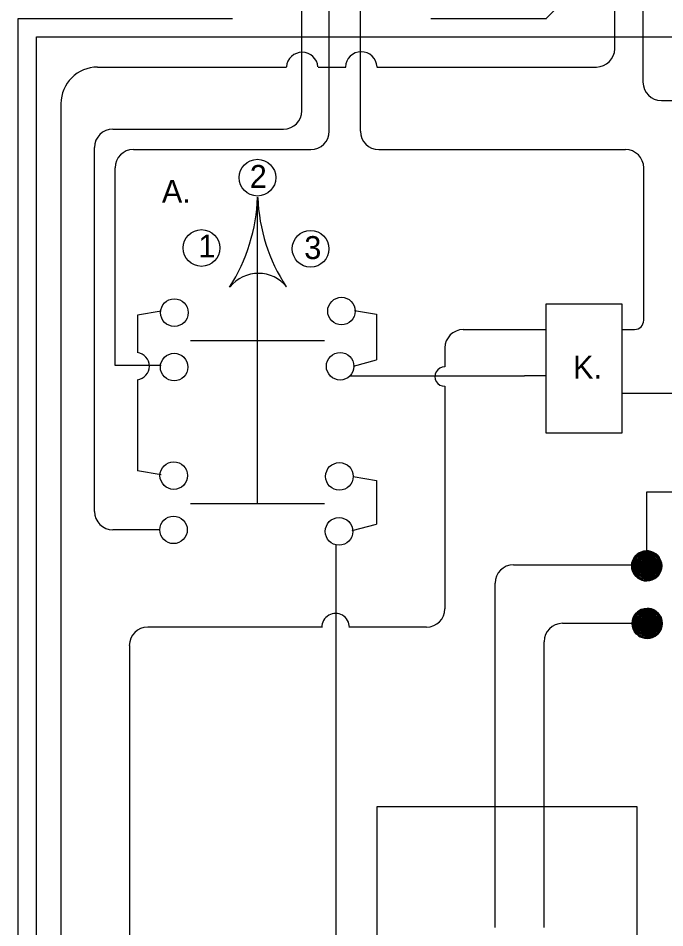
# Model space of a CAD drawing. Extents: x 58165 to 58845, y 43275 to 43715.
# Drawn here: x 58305 to 58372.7, y 43515.3 to 43610.5 of the extents above; entities that cross this region are included whole.
import ezdxf

# ---------------------------------------------------------------- set-up
doc = ezdxf.new("R2010")
doc.units = 0
doc.layers.add('Design_EX_Roadway Notes', color=7, linetype='Continuous')
doc.layers.add('Signals_PR_Detector Loop', color=7, linetype='Continuous')

msp = doc.modelspace()

# ---------------------------------------------------------------- linework, layer by layer
at = {"layer": 'Design_EX_Roadway Notes'}
for centre in [(58330.049, 43593.822), (58324.195, 43586.459), (58335.613, 43586.377)]:
    msp.add_circle(centre, 1.921, dxfattribs=at)
at = {"layer": 'Signals_PR_Detector Loop'}
for p, q in [((58370.422, 43603.817), (58370.422, 43659.437)), ((58367.462, 43607.326), (58367.462, 43659.167)), ((58334.703, 43600.831), (58334.703, 43655.161)), ((58340.826, 43598.688), (58340.826, 43655.232)), ((58337.56, 43598.688), (58337.56, 43654.425)), ((58304.997, 43418.408), (58304.997, 43610.47)), ((58304.997, 43610.47), (58327.429, 43610.47)), ((58348.206, 43610.47), (58360.332, 43610.47)), ((58306.917, 43608.549), (58409.249, 43608.549)), ((58306.917, 43420.328), (58306.917, 43608.549)), ((58308.838, 43608.549), (58308.838, 43608.549)), ((58313.314, 43605.405), (58333.104, 43605.405)), ((58336.407, 43605.405), (58339.29, 43605.405)), ((58342.565, 43605.405), (58365.542, 43605.405)), ((58309.473, 43601.564), (58309.473, 43467.862)), ((58372.343, 43601.897), (58386.049, 43601.897)), ((58314.913, 43598.91), (58332.782, 43598.91)), ((58312.992, 43558.879), (58312.992, 43596.989)), ((58317.056, 43596.767), (58335.639, 43596.767)), ((58342.747, 43596.767), (58368.577, 43596.767)), ((58315.135, 43574.146), (58315.135, 43594.846)), ((58370.498, 43578.898), (58370.498, 43594.846)), ((58330.051, 43559.707), (58330.051, 43590.845)), ((58319.961, 43579.847), (58317.484, 43579.41)), ((58317.484, 43579.41), (58317.484, 43575.54)), ((58340.224, 43579.929), (58342.509, 43579.527)), ((58342.509, 43579.527), (58342.509, 43574.749)), ((58351.597, 43577.913), (58357.998, 43577.913)), ((58357.998, 43577.937), (58360.282, 43577.937)), ((58368.222, 43577.937), (58369.537, 43577.937)), ((58323.037, 43576.771), (58337.067, 43576.771)), ((58349.676, 43575.993), (58349.676, 43574.002)), ((58340.102, 43574.104), (58342.509, 43574.749)), ((58319.961, 43574.146), (58315.135, 43574.146)), ((58339.802, 43573.092), (58357.998, 43573.092)), ((58357.998, 43573.116), (58360.255, 43573.116)), ((58317.484, 43572.629), (58317.484, 43563.138)), ((58349.676, 43571.999), (58349.676, 43548.691)), ((58375.644, 43571.236), (58368.246, 43571.236)), ((58319.961, 43562.701), (58317.484, 43563.138)), ((58340.061, 43562.536), (58342.509, 43562.105)), ((58342.509, 43562.105), (58342.509, 43557.553)), ((58370.814, 43553.178), (58370.814, 43560.918)), ((58370.814, 43560.918), (58383.27, 43560.918)), ((58323.037, 43559.707), (58337.067, 43559.707)), ((58339.978, 43556.876), (58342.509, 43557.553)), ((58319.796, 43556.959), (58314.913, 43556.959)), ((58338.257, 43555.372), (58338.257, 43503.053)), ((58356.854, 43553.282), (58372.371, 43553.282)), ((58354.933, 43515.311), (58354.933, 43551.362)), ((58361.985, 43547.164), (58372.444, 43547.164)), ((58336.816, 43546.77), (58318.556, 43546.77)), ((58347.756, 43546.77), (58339.656, 43546.77)), ((58360.064, 43515.311), (58360.064, 43545.243)), ((58316.636, 43544.85), (58316.636, 43470.012))]:
    msp.add_line(p, q, dxfattribs=at)
for points in [[(58360.244, 43638.088), (58363.641, 43634.691), (58363.641, 43613.839), (58360.244, 43610.443)], [(58370.811, 43554.754), (58370.485, 43554.719), (58370.2, 43554.63), (58370.009, 43554.533), (58369.814, 43554.395), (58369.639, 43554.229), (58369.477, 43554.011), (58369.345, 43553.75), (58369.274, 43553.518), (58369.238, 43553.176), (58369.259, 43552.916), (58369.316, 43552.682), (58369.409, 43552.46), (58369.563, 43552.216), (58369.69, 43552.071), (58369.897, 43551.896), (58370.079, 43551.784), (58370.284, 43551.693), (58370.538, 43551.625), (58370.811, 43551.602), (58371.131, 43551.634), (58371.387, 43551.711), (58371.651, 43551.844), (58371.871, 43552.01), (58372.095, 43552.26), (58372.256, 43552.547), (58372.368, 43552.927), (58372.382, 43553.317), (58372.315, 43553.653), (58372.179, 43553.961), (58372.001, 43554.214), (58371.772, 43554.429), (58371.509, 43554.59), (58371.258, 43554.69), (58371.012, 43554.74), (58370.799, 43554.754), (58370.916, 43554.649), (58370.812, 43554.649), (58370.706, 43554.649), (58370.602, 43554.649), (58370.498, 43554.649), (58370.287, 43554.544), (58370.077, 43554.439), (58369.867, 43554.335), (58369.657, 43554.125), (58369.447, 43553.809), (58369.342, 43553.493), (58369.342, 43553.074), (58369.342, 43552.863), (58369.447, 43552.549), (58369.551, 43552.337), (58369.761, 43552.128), (58369.971, 43551.918), (58370.182, 43551.812), (58370.498, 43551.708), (58370.812, 43551.708), (58371.127, 43551.708), (58371.443, 43551.812), (58371.757, 43552.023), (58371.968, 43552.233), (58372.178, 43552.549), (58372.282, 43552.863), (58372.282, 43553.178), (58372.282, 43553.598), (58372.072, 43554.019), (58371.863, 43554.229), (58371.653, 43554.439), (58371.443, 43554.544), (58371.233, 43554.649), (58371.022, 43554.649), (58370.916, 43554.649), (58370.812, 43554.544), (58370.602, 43554.544), (58370.287, 43554.439), (58370.077, 43554.335), (58369.761, 43554.125), (58369.551, 43553.809), (58369.447, 43553.598), (58369.447, 43552.759), (58369.551, 43552.549), (58369.761, 43552.233), (58369.971, 43552.023), (58370.182, 43551.918), (58370.706, 43551.812), (58371.233, 43551.812), (58371.547, 43552.023), (58371.863, 43552.233), (58372.072, 43552.549), (58372.178, 43552.969), (58372.178, 43553.598), (58371.968, 43554.019), (58371.757, 43554.229), (58371.443, 43554.439), (58371.127, 43554.544), (58370.812, 43554.544), (58370.916, 43554.439), (58370.498, 43554.439), (58370.077, 43554.229), (58369.761, 43554.019), (58369.551, 43553.598), (58369.551, 43552.759)], [(58369.551, 43552.759), (58369.867, 43552.233), (58370.498, 43551.918), (58371.233, 43551.918), (58371.547, 43552.128), (58371.968, 43552.549), (58372.072, 43552.969), (58372.072, 43553.598), (58371.863, 43554.019), (58371.443, 43554.335), (58371.233, 43554.439), (58370.916, 43554.439), (58370.706, 43554.335), (58370.392, 43554.335), (58370.077, 43554.125), (58369.761, 43553.809), (58369.657, 43553.598), (58369.657, 43552.759), (58369.867, 43552.337), (58370.392, 43552.023), (58371.233, 43552.023), (58371.757, 43552.443), (58371.968, 43552.759), (58371.968, 43553.703), (58371.653, 43554.019), (58371.443, 43554.229), (58371.233, 43554.335), (58370.706, 43554.335), (58370.812, 43554.229), (58370.392, 43554.229), (58369.867, 43553.809), (58369.761, 43553.493), (58369.761, 43552.759), (58369.971, 43552.337), (58370.392, 43552.128), (58371.233, 43552.128), (58371.757, 43552.549), (58371.863, 43552.969), (58371.863, 43553.703), (58371.547, 43554.019), (58371.337, 43554.229), (58370.812, 43554.229), (58370.706, 43554.125), (58370.392, 43554.125), (58369.971, 43553.809), (58369.867, 43553.598), (58369.867, 43552.759), (58370.077, 43552.337), (58370.392, 43552.233), (58371.233, 43552.233), (58371.653, 43552.549), (58371.757, 43552.863), (58371.757, 43553.703), (58371.337, 43554.125), (58370.706, 43554.125), (58370.812, 43554.019), (58370.392, 43554.019), (58370.077, 43553.809), (58369.971, 43553.598), (58369.971, 43552.759), (58370.077, 43552.549), (58370.287, 43552.337), (58371.233, 43552.337), (58371.547, 43552.549), (58371.653, 43552.863), (58371.653, 43553.703), (58371.337, 43554.019), (58370.812, 43554.019), (58370.706, 43553.914), (58370.392, 43553.914), (58370.182, 43553.809), (58370.077, 43553.598), (58370.077, 43552.759), (58370.287, 43552.443), (58371.233, 43552.443), (58371.443, 43552.549), (58371.547, 43552.863), (58371.547, 43553.703), (58371.337, 43553.914), (58370.706, 43553.914), (58370.812, 43553.809), (58370.392, 43553.809), (58370.182, 43553.598), (58370.182, 43552.759), (58370.392, 43552.549), (58371.337, 43552.549), (58371.443, 43552.863), (58371.443, 43553.703), (58371.337, 43553.809), (58370.812, 43553.809), (58370.706, 43553.703), (58370.392, 43553.703), (58370.287, 43553.598), (58370.287, 43552.759), (58370.392, 43552.653), (58371.233, 43552.653), (58371.337, 43552.863), (58371.337, 43553.703), (58370.706, 43553.703), (58370.812, 43553.598), (58370.392, 43553.598)], [(58370.392, 43553.598), (58370.392, 43552.759), (58371.233, 43552.759), (58371.233, 43553.598), (58370.812, 43553.598), (58370.706, 43553.493), (58370.498, 43553.493), (58370.498, 43552.863), (58371.127, 43552.863), (58371.127, 43553.493), (58370.706, 43553.493), (58370.812, 43553.388), (58370.602, 43553.388), (58370.602, 43552.969), (58371.022, 43552.969), (58371.022, 43553.388), (58370.812, 43553.388), (58370.706, 43553.284), (58370.706, 43553.074), (58370.916, 43553.074), (58370.916, 43553.284), (58370.706, 43553.284), (58370.812, 43553.178), (58370.706, 43553.074)], [(58370.853, 43548.729), (58370.528, 43548.695), (58370.242, 43548.605), (58370.051, 43548.508), (58369.856, 43548.372), (58369.681, 43548.204), (58369.519, 43547.988), (58369.388, 43547.726), (58369.316, 43547.495), (58369.28, 43547.151), (58369.3, 43546.893), (58369.359, 43546.658), (58369.451, 43546.436), (58369.605, 43546.193), (58369.732, 43546.047), (58369.94, 43545.872), (58370.121, 43545.76), (58370.327, 43545.668), (58370.581, 43545.601), (58370.853, 43545.579), (58371.174, 43545.61), (58371.429, 43545.688), (58371.694, 43545.821), (58371.913, 43545.987), (58372.137, 43546.236), (58372.299, 43546.524), (58372.411, 43546.902), (58372.424, 43547.294), (58372.358, 43547.629), (58372.222, 43547.936), (58372.043, 43548.189), (58371.815, 43548.404), (58371.552, 43548.567), (58371.301, 43548.665), (58371.054, 43548.717), (58370.841, 43548.729), (58370.959, 43548.626), (58370.854, 43548.626), (58370.749, 43548.626), (58370.644, 43548.626), (58370.54, 43548.626), (58370.33, 43548.52), (58370.12, 43548.416), (58369.909, 43548.31), (58369.699, 43548.1), (58369.489, 43547.785), (58369.385, 43547.469), (58369.385, 43547.05), (58369.385, 43546.838), (58369.489, 43546.524), (58369.593, 43546.314), (58369.803, 43546.105), (58370.014, 43545.895), (58370.224, 43545.789), (58370.54, 43545.685), (58370.854, 43545.685), (58371.169, 43545.685), (58371.484, 43545.789), (58371.8, 43545.999), (58372.01, 43546.209), (58372.22, 43546.524), (58372.324, 43546.838), (58372.324, 43547.154), (58372.324, 43547.575), (58372.114, 43547.994), (58371.906, 43548.204), (58371.695, 43548.416), (58371.484, 43548.52), (58371.275, 43548.626), (58371.065, 43548.626), (58370.959, 43548.626), (58370.854, 43548.52), (58370.644, 43548.52), (58370.33, 43548.416), (58370.12, 43548.31), (58369.803, 43548.1), (58369.593, 43547.785), (58369.489, 43547.575), (58369.489, 43546.734), (58369.593, 43546.524), (58369.803, 43546.209), (58370.014, 43545.999), (58370.224, 43545.895), (58370.749, 43545.789), (58371.275, 43545.789), (58371.589, 43545.999), (58371.906, 43546.209), (58372.114, 43546.524), (58372.22, 43546.944), (58372.22, 43547.575), (58372.01, 43547.994), (58371.8, 43548.204), (58371.484, 43548.416), (58371.169, 43548.52), (58370.854, 43548.52), (58370.959, 43548.416), (58370.54, 43548.416), (58370.12, 43548.204), (58369.803, 43547.994), (58369.593, 43547.575), (58369.593, 43546.734)], [(58369.593, 43546.734), (58369.909, 43546.209), (58370.54, 43545.895), (58371.275, 43545.895), (58371.589, 43546.105), (58372.01, 43546.524), (58372.114, 43546.944), (58372.114, 43547.575), (58371.906, 43547.994), (58371.484, 43548.31), (58371.275, 43548.416), (58370.959, 43548.416), (58370.749, 43548.31), (58370.434, 43548.31), (58370.12, 43548.1), (58369.803, 43547.785), (58369.699, 43547.575), (58369.699, 43546.734), (58369.909, 43546.314), (58370.434, 43545.999), (58371.275, 43545.999), (58371.8, 43546.419), (58372.01, 43546.734), (58372.01, 43547.679), (58371.695, 43547.994), (58371.484, 43548.204), (58371.275, 43548.31), (58370.749, 43548.31), (58370.854, 43548.204), (58370.434, 43548.204), (58369.909, 43547.785), (58369.803, 43547.469), (58369.803, 43546.734), (58370.014, 43546.314), (58370.434, 43546.105), (58371.275, 43546.105), (58371.8, 43546.524), (58371.906, 43546.944), (58371.906, 43547.679), (58371.589, 43547.994), (58371.379, 43548.204), (58370.854, 43548.204), (58370.749, 43548.1), (58370.434, 43548.1), (58370.014, 43547.785), (58369.909, 43547.575), (58369.909, 43546.734), (58370.12, 43546.314), (58370.434, 43546.209), (58371.275, 43546.209), (58371.695, 43546.524), (58371.8, 43546.838), (58371.8, 43547.679), (58371.379, 43548.1), (58370.749, 43548.1), (58370.854, 43547.994), (58370.434, 43547.994), (58370.12, 43547.785), (58370.014, 43547.575), (58370.014, 43546.734), (58370.12, 43546.524), (58370.33, 43546.314), (58371.275, 43546.314), (58371.589, 43546.524), (58371.695, 43546.838), (58371.695, 43547.679), (58371.379, 43547.994), (58370.854, 43547.994), (58370.749, 43547.889), (58370.434, 43547.889), (58370.224, 43547.785), (58370.12, 43547.575), (58370.12, 43546.734), (58370.33, 43546.419), (58371.275, 43546.419), (58371.484, 43546.524), (58371.589, 43546.838), (58371.589, 43547.679), (58371.379, 43547.889), (58370.749, 43547.889), (58370.854, 43547.785), (58370.434, 43547.785), (58370.224, 43547.575), (58370.224, 43546.734), (58370.434, 43546.524), (58371.379, 43546.524), (58371.484, 43546.838), (58371.484, 43547.679), (58371.379, 43547.785), (58370.854, 43547.785), (58370.749, 43547.679), (58370.434, 43547.679), (58370.33, 43547.575), (58370.33, 43546.734), (58370.434, 43546.628), (58371.275, 43546.628), (58371.379, 43546.838), (58371.379, 43547.679), (58370.749, 43547.679), (58370.854, 43547.575), (58370.434, 43547.575)], [(58370.434, 43547.575), (58370.434, 43546.734), (58371.275, 43546.734), (58371.275, 43547.575), (58370.854, 43547.575), (58370.749, 43547.469), (58370.54, 43547.469), (58370.54, 43546.838), (58371.169, 43546.838), (58371.169, 43547.469), (58370.749, 43547.469), (58370.854, 43547.365), (58370.644, 43547.365), (58370.644, 43546.944), (58371.065, 43546.944), (58371.065, 43547.365), (58370.854, 43547.365), (58370.749, 43547.26), (58370.749, 43547.05), (58370.959, 43547.05), (58370.959, 43547.26), (58370.749, 43547.26), (58370.854, 43547.154), (58370.749, 43547.05)]]:
    msp.add_lwpolyline(points, dxfattribs=at)
for points in [[(58360.264, 43580.584), (58360.264, 43567.111), (58368.246, 43567.111), (58368.246, 43580.584)], [(58342.567, 43527.962), (58342.567, 43474.643), (58369.811, 43474.643), (58369.811, 43527.962)]]:
    msp.add_lwpolyline(points, close=True, dxfattribs=at)
for centre, radius in [((58338.846, 43579.855), 1.44), ((58321.348, 43579.689), 1.44), ((58321.325, 43573.996), 1.44), ((58338.708, 43574.074), 1.44), ((58321.286, 43562.629), 1.44), ((58338.63, 43562.551), 1.44), ((58321.266, 43556.946), 1.44), ((58338.59, 43556.789), 1.44), ((58370.813, 43553.178), 1.576), ((58370.855, 43547.154), 1.576)]:
    msp.add_circle(centre, radius, dxfattribs=at)
for centre, radius, start, end in [((58340.92, 43605.349), 1.658, 2.40681, 178.04251), ((58365.541, 43607.325), 1.921, 270, 0), ((58334.733, 43605.294), 1.658, 4.19678, 175.26635), ((58313.315, 43601.563), 3.841, 90, 180), ((58372.342, 43603.817), 1.921, 180, 270), ((58332.782, 43600.831), 1.921, 270, 0), ((58314.913, 43596.989), 1.921, 90, 180), ((58335.64, 43598.687), 1.921, 270, 0), ((58342.747, 43598.687), 1.921, 180, 270), ((58317.056, 43594.846), 1.921, 90, 180), ((58368.577, 43594.846), 1.921, 0, 90), ((58311.568, 43592.364), 18.499, 327.2853, 358.20258), ((58348.564, 43592.487), 18.499, 182.31408, 213.0529), ((58330.154, 43580.035), 3.767, 38.43458, 141.56546), ((58369.537, 43578.897), 0.96, 270, 0), ((58351.597, 43575.992), 1.921, 90, 180), ((58317.294, 43574.081), 1.44, 277.60954, 82.88948), ((58349.641, 43572.994), 1.009, 88.20073, 271.82356), ((58314.913, 43558.878), 1.921, 180, 270), ((58356.853, 43551.362), 1.921, 90, 180), ((58338.236, 43546.759), 1.44, 359.34101, 180.6662), ((58347.756, 43548.691), 1.921, 270, 0), ((58361.984, 43545.243), 1.921, 90, 180), ((58318.556, 43544.85), 1.921, 90, 180)]:
    msp.add_arc(centre, radius, start, end, dxfattribs=at)

# ---------------------------------------------------------------- texts
at = {"layer": 'Design_EX_Roadway Notes'}
for s, height, p in [('2', 2.401, (58329.243, 43592.749)), ('A.', 2.4008, (58320.042, 43591.188)), ('1', 2.401, (58323.865, 43585.467)), ('3', 2.401, (58334.952, 43585.301)), ('K.', 2.4008, (58363.093, 43572.783))]:
    msp.add_text(s, height=height, dxfattribs=at).set_placement(p)

doc.saveas('drawing.dxf')
